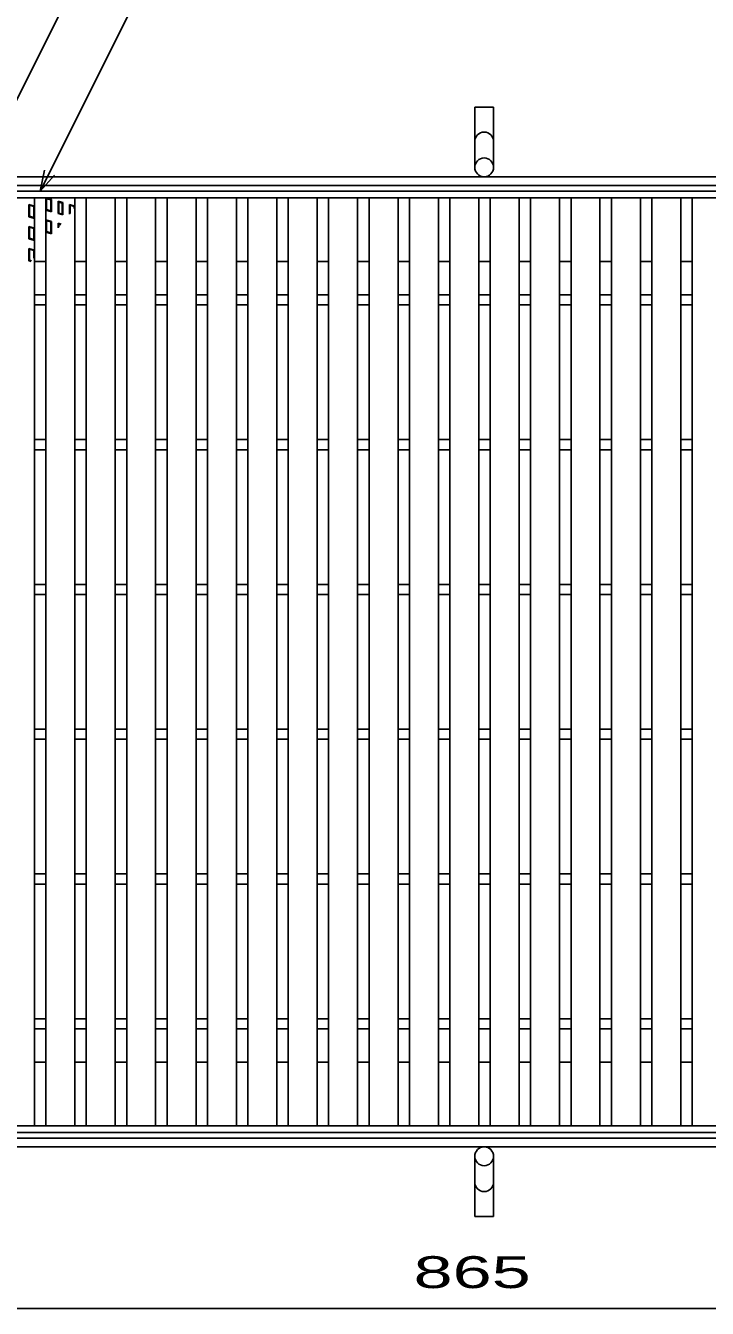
# Model space of a CAD drawing. Units: millimetres, scale not verified. Extents: x -1820 to 1731, y -1282 to 1054.
# Drawn here: x -1167 to -696, y -293 to 593 of the extents above; entities that cross this region are included whole.
import ezdxf
from ezdxf.enums import TextEntityAlignment as Align

# ---------------------------------------------------------------- set-up
doc = ezdxf.new("R2010")
doc.units = ezdxf.units.MM
doc.header["$LTSCALE"] = 10
for name, color, linetype, lineweight in [('16', 3, 'Continuous', 25), ('17', 3, 'Continuous', 25), ('19', 6, 'Continuous', 25), ('22', 2, 'Continuous', 25)]:
    doc.layers.add(name, color=color, linetype=linetype, lineweight=lineweight)
doc.styles.add('ベクトル', font='')
doc.styles.get('ベクトル').set_extended_font_data('ベクトル')

msp = doc.modelspace()

# ---------------------------------------------------------------- linework, layer by layer
at = {"layer": '16'}
for p, q in [((-1348, 478.5), (-352, 478.5)), ((-1348, 474), (-352, 474)), ((-1180.6, 474), (-1160.6, 474)), ((-1160.6, -167), (-1160.6, 474)), ((-1152.7, -167), (-1152.7, 474)), ((-1152.7, 474), (-1132.7, 474)), ((-1132.7, -167), (-1132.7, 474)), ((-1124.8, -167), (-1124.8, 474)), ((-1124.8, 474), (-1104.8, 474)), ((-1104.8, -167), (-1104.8, 474)), ((-1096.9, -167), (-1096.9, 474)), ((-1096.9, 474), (-1076.9, 474)), ((-1076.9, -167), (-1076.9, 474)), ((-1069, -167), (-1069, 474)), ((-1069, 474), (-1049, 474)), ((-1049, -167), (-1049, 474)), ((-1041.1, -167), (-1041.1, 474)), ((-1041.1, 474), (-1021.1, 474)), ((-1021.1, -167), (-1021.1, 474)), ((-1013.2, -167), (-1013.2, 474)), ((-1013.2, 474), (-993.2, 474)), ((-993.2, -167), (-993.2, 474)), ((-985.3, -167), (-985.3, 474)), ((-985.3, 474), (-965.3, 474)), ((-965.3, -167), (-965.3, 474)), ((-957.4, -167), (-957.4, 474)), ((-957.4, 474), (-937.4, 474)), ((-937.4, -167), (-937.4, 474)), ((-929.5, -167), (-929.5, 474)), ((-929.5, 474), (-909.5, 474)), ((-909.5, -167), (-909.5, 474)), ((-901.6, -167), (-901.6, 474)), ((-901.6, 474), (-881.6, 474)), ((-881.6, -167), (-881.6, 474)), ((-873.7, -167), (-873.7, 474)), ((-873.7, 474), (-853.7, 474)), ((-853.7, -167), (-853.7, 474)), ((-845.8, -167), (-845.8, 474)), ((-845.8, 474), (-825.8, 474)), ((-825.8, -167), (-825.8, 474)), ((-817.9, -167), (-817.9, 474)), ((-817.9, 474), (-797.9, 474)), ((-797.9, -167), (-797.9, 474)), ((-790, -167), (-790, 474)), ((-790, 474), (-770, 474)), ((-770, -167), (-770, 474)), ((-762.1, -167), (-762.1, 474)), ((-762.1, 474), (-742.1, 474)), ((-742.1, -167), (-742.1, 474)), ((-734.2, -167), (-734.2, 474)), ((-734.2, 474), (-714.2, 474)), ((-714.2, -167), (-714.2, 474)), ((-706.3, -167), (-706.3, 474)), ((-706.3, 474), (-686.3, 474)), ((-1160.6, 430), (-1152.7, 430)), ((-1132.7, 430), (-1124.8, 430)), ((-1104.8, 430), (-1096.9, 430)), ((-1076.9, 430), (-1069, 430)), ((-1049, 430), (-1041.1, 430)), ((-1021.1, 430), (-1013.2, 430)), ((-993.2, 430), (-985.3, 430)), ((-965.3, 430), (-957.4, 430)), ((-937.4, 430), (-929.5, 430)), ((-909.5, 430), (-901.6, 430)), ((-881.6, 430), (-873.7, 430)), ((-853.7, 430), (-845.8, 430)), ((-825.8, 430), (-817.9, 430)), ((-797.9, 430), (-790, 430)), ((-770, 430), (-762.1, 430)), ((-742.1, 430), (-734.2, 430)), ((-714.2, 430), (-706.3, 430)), ((-1160.6, 407), (-1152.7, 407)), ((-1160.6, 400), (-1152.7, 400)), ((-1132.7, 407), (-1124.8, 407)), ((-1132.7, 400), (-1124.8, 400)), ((-1104.8, 407), (-1096.9, 407)), ((-1104.8, 400), (-1096.9, 400)), ((-1076.9, 407), (-1069, 407)), ((-1076.9, 400), (-1069, 400)), ((-1049, 407), (-1041.1, 407)), ((-1049, 400), (-1041.1, 400)), ((-1021.1, 407), (-1013.2, 407)), ((-1021.1, 400), (-1013.2, 400)), ((-993.2, 407), (-985.3, 407)), ((-993.2, 400), (-985.3, 400)), ((-965.3, 407), (-957.4, 407)), ((-965.3, 400), (-957.4, 400)), ((-937.4, 407), (-929.5, 407)), ((-937.4, 400), (-929.5, 400)), ((-909.5, 407), (-901.6, 407)), ((-909.5, 400), (-901.6, 400)), ((-881.6, 407), (-873.7, 407)), ((-881.6, 400), (-873.7, 400)), ((-853.7, 407), (-845.8, 407)), ((-853.7, 400), (-845.8, 400)), ((-825.8, 407), (-817.9, 407)), ((-825.8, 400), (-817.9, 400)), ((-797.9, 407), (-790, 407)), ((-797.9, 400), (-790, 400)), ((-770, 407), (-762.1, 407)), ((-770, 400), (-762.1, 400)), ((-742.1, 407), (-734.2, 407)), ((-742.1, 400), (-734.2, 400)), ((-714.2, 407), (-706.3, 407)), ((-714.2, 400), (-706.3, 400)), ((-1160.6, 307), (-1152.7, 307)), ((-1132.7, 307), (-1124.8, 307)), ((-1104.8, 307), (-1096.9, 307)), ((-1076.9, 307), (-1069, 307)), ((-1049, 307), (-1041.1, 307)), ((-1021.1, 307), (-1013.2, 307)), ((-993.2, 307), (-985.3, 307)), ((-965.3, 307), (-957.4, 307)), ((-937.4, 307), (-929.5, 307)), ((-909.5, 307), (-901.6, 307)), ((-881.6, 307), (-873.7, 307)), ((-853.7, 307), (-845.8, 307)), ((-825.8, 307), (-817.9, 307)), ((-797.9, 307), (-790, 307)), ((-770, 307), (-762.1, 307)), ((-742.1, 307), (-734.2, 307)), ((-714.2, 307), (-706.3, 307)), ((-1160.6, 300), (-1152.7, 300)), ((-1132.7, 300), (-1124.8, 300)), ((-1104.8, 300), (-1096.9, 300)), ((-1076.9, 300), (-1069, 300)), ((-1049, 300), (-1041.1, 300)), ((-1021.1, 300), (-1013.2, 300)), ((-993.2, 300), (-985.3, 300)), ((-965.3, 300), (-957.4, 300)), ((-937.4, 300), (-929.5, 300)), ((-909.5, 300), (-901.6, 300)), ((-881.6, 300), (-873.7, 300)), ((-853.7, 300), (-845.8, 300)), ((-825.8, 300), (-817.9, 300)), ((-797.9, 300), (-790, 300)), ((-770, 300), (-762.1, 300)), ((-742.1, 300), (-734.2, 300)), ((-714.2, 300), (-706.3, 300)), ((-1160.6, 207), (-1152.7, 207)), ((-1132.7, 207), (-1124.8, 207)), ((-1104.8, 207), (-1096.9, 207)), ((-1076.9, 207), (-1069, 207)), ((-1049, 207), (-1041.1, 207)), ((-1021.1, 207), (-1013.2, 207)), ((-993.2, 207), (-985.3, 207)), ((-965.3, 207), (-957.4, 207)), ((-937.4, 207), (-929.5, 207)), ((-909.5, 207), (-901.6, 207)), ((-881.6, 207), (-873.7, 207)), ((-853.7, 207), (-845.8, 207)), ((-825.8, 207), (-817.9, 207)), ((-797.9, 207), (-790, 207)), ((-770, 207), (-762.1, 207)), ((-742.1, 207), (-734.2, 207)), ((-714.2, 207), (-706.3, 207)), ((-1160.6, 200), (-1152.7, 200)), ((-1132.7, 200), (-1124.8, 200)), ((-1104.8, 200), (-1096.9, 200)), ((-1076.9, 200), (-1069, 200)), ((-1049, 200), (-1041.1, 200)), ((-1021.1, 200), (-1013.2, 200)), ((-993.2, 200), (-985.3, 200)), ((-965.3, 200), (-957.4, 200)), ((-937.4, 200), (-929.5, 200)), ((-909.5, 200), (-901.6, 200)), ((-881.6, 200), (-873.7, 200)), ((-853.7, 200), (-845.8, 200)), ((-825.8, 200), (-817.9, 200)), ((-797.9, 200), (-790, 200)), ((-770, 200), (-762.1, 200)), ((-742.1, 200), (-734.2, 200)), ((-714.2, 200), (-706.3, 200)), ((-1160.6, 107), (-1152.7, 107)), ((-1132.7, 107), (-1124.8, 107)), ((-1104.8, 107), (-1096.9, 107)), ((-1076.9, 107), (-1069, 107)), ((-1049, 107), (-1041.1, 107)), ((-1021.1, 107), (-1013.2, 107)), ((-993.2, 107), (-985.3, 107)), ((-965.3, 107), (-957.4, 107)), ((-937.4, 107), (-929.5, 107)), ((-909.5, 107), (-901.6, 107)), ((-881.6, 107), (-873.7, 107)), ((-853.7, 107), (-845.8, 107)), ((-825.8, 107), (-817.9, 107)), ((-797.9, 107), (-790, 107)), ((-770, 107), (-762.1, 107)), ((-742.1, 107), (-734.2, 107)), ((-714.2, 107), (-706.3, 107)), ((-1160.6, 100), (-1152.7, 100)), ((-1132.7, 100), (-1124.8, 100)), ((-1104.8, 100), (-1096.9, 100)), ((-1076.9, 100), (-1069, 100)), ((-1049, 100), (-1041.1, 100)), ((-1021.1, 100), (-1013.2, 100)), ((-993.2, 100), (-985.3, 100)), ((-965.3, 100), (-957.4, 100)), ((-937.4, 100), (-929.5, 100)), ((-909.5, 100), (-901.6, 100)), ((-881.6, 100), (-873.7, 100)), ((-853.7, 100), (-845.8, 100)), ((-825.8, 100), (-817.9, 100)), ((-797.9, 100), (-790, 100)), ((-770, 100), (-762.1, 100)), ((-742.1, 100), (-734.2, 100)), ((-714.2, 100), (-706.3, 100)), ((-1160.6, 7), (-1152.7, 7)), ((-1160.6, 0), (-1152.7, 0)), ((-1132.7, 7), (-1124.8, 7)), ((-1132.7, 0), (-1124.8, 0)), ((-1104.8, 7), (-1096.9, 7)), ((-1104.8, 0), (-1096.9, 0)), ((-1076.9, 7), (-1069, 7)), ((-1076.9, 0), (-1069, 0)), ((-1049, 7), (-1041.1, 7)), ((-1049, 0), (-1041.1, 0)), ((-1021.1, 7), (-1013.2, 7)), ((-1021.1, 0), (-1013.2, 0)), ((-993.2, 7), (-985.3, 7)), ((-993.2, 0), (-985.3, 0)), ((-965.3, 7), (-957.4, 7)), ((-965.3, 0), (-957.4, 0)), ((-937.4, 7), (-929.5, 7)), ((-937.4, 0), (-929.5, 0)), ((-909.5, 7), (-901.6, 7)), ((-909.5, 0), (-901.6, 0)), ((-881.6, 7), (-873.7, 7)), ((-881.6, 0), (-873.7, 0)), ((-853.7, 7), (-845.8, 7)), ((-853.7, 0), (-845.8, 0)), ((-825.8, 7), (-817.9, 7)), ((-825.8, 0), (-817.9, 0)), ((-797.9, 7), (-790, 7)), ((-797.9, 0), (-790, 0)), ((-770, 7), (-762.1, 7)), ((-770, 0), (-762.1, 0)), ((-742.1, 7), (-734.2, 7)), ((-742.1, 0), (-734.2, 0)), ((-714.2, 7), (-706.3, 7)), ((-714.2, 0), (-706.3, 0)), ((-1160.6, -93), (-1152.7, -93)), ((-1132.7, -93), (-1124.8, -93)), ((-1104.8, -93), (-1096.9, -93)), ((-1076.9, -93), (-1069, -93)), ((-1049, -93), (-1041.1, -93)), ((-1021.1, -93), (-1013.2, -93)), ((-993.2, -93), (-985.3, -93)), ((-965.3, -93), (-957.4, -93)), ((-937.4, -93), (-929.5, -93)), ((-909.5, -93), (-901.6, -93)), ((-881.6, -93), (-873.7, -93)), ((-853.7, -93), (-845.8, -93)), ((-825.8, -93), (-817.9, -93)), ((-797.9, -93), (-790, -93)), ((-770, -93), (-762.1, -93)), ((-742.1, -93), (-734.2, -93)), ((-714.2, -93), (-706.3, -93)), ((-1160.6, -100), (-1152.7, -100)), ((-1132.7, -100), (-1124.8, -100)), ((-1104.8, -100), (-1096.9, -100)), ((-1076.9, -100), (-1069, -100)), ((-1049, -100), (-1041.1, -100)), ((-1021.1, -100), (-1013.2, -100)), ((-993.2, -100), (-985.3, -100)), ((-965.3, -100), (-957.4, -100)), ((-937.4, -100), (-929.5, -100)), ((-909.5, -100), (-901.6, -100)), ((-881.6, -100), (-873.7, -100)), ((-853.7, -100), (-845.8, -100)), ((-825.8, -100), (-817.9, -100)), ((-797.9, -100), (-790, -100)), ((-770, -100), (-762.1, -100)), ((-742.1, -100), (-734.2, -100)), ((-714.2, -100), (-706.3, -100)), ((-1160.6, -123), (-1152.7, -123)), ((-1132.7, -123), (-1124.8, -123)), ((-1104.8, -123), (-1096.9, -123)), ((-1076.9, -123), (-1069, -123)), ((-1049, -123), (-1041.1, -123)), ((-1021.1, -123), (-1013.2, -123)), ((-993.2, -123), (-985.3, -123)), ((-965.3, -123), (-957.4, -123)), ((-937.4, -123), (-929.5, -123)), ((-909.5, -123), (-901.6, -123)), ((-881.6, -123), (-873.7, -123)), ((-853.7, -123), (-845.8, -123)), ((-825.8, -123), (-817.9, -123)), ((-797.9, -123), (-790, -123)), ((-770, -123), (-762.1, -123)), ((-742.1, -123), (-734.2, -123)), ((-714.2, -123), (-706.3, -123)), ((-1348, -167), (-352, -167)), ((-1180.6, -167), (-1160.6, -167)), ((-1152.7, -167), (-1132.7, -167)), ((-1124.8, -167), (-1104.8, -167)), ((-1096.9, -167), (-1076.9, -167)), ((-1069, -167), (-1049, -167)), ((-1041.1, -167), (-1021.1, -167)), ((-1013.2, -167), (-993.2, -167)), ((-985.3, -167), (-965.3, -167)), ((-957.4, -167), (-937.4, -167)), ((-929.5, -167), (-909.5, -167)), ((-901.6, -167), (-881.6, -167)), ((-873.7, -167), (-853.7, -167)), ((-845.8, -167), (-825.8, -167)), ((-817.9, -167), (-797.9, -167)), ((-790, -167), (-770, -167)), ((-762.1, -167), (-742.1, -167)), ((-734.2, -167), (-714.2, -167)), ((-706.3, -167), (-686.3, -167)), ((-1348, -171.5), (-352, -171.5))]:
    msp.add_line(p, q, dxfattribs=at)
at = {"layer": '17'}
for p, q in [((-1152.7, 474), (-1148.9, 472.86)), ((-1152.7, 465.45), (-1152.7, 474)), ((-1152.22, 473.36), (-1149.37, 472.51)), ((-1152.22, 465.8), (-1152.22, 473.36)), ((-1149.37, 472.51), (-1149.37, 464.95)), ((-1148.9, 472.86), (-1148.9, 464.31)), ((-1144.31, 471.63), (-1141.08, 470.67)), ((-1144.31, 463.08), (-1144.31, 471.63)), ((-1143.84, 471), (-1141.56, 470.31)), ((-1143.84, 463.44), (-1143.84, 471)), ((-1141.56, 470.31), (-1141.56, 462.75)), ((-1141.08, 470.67), (-1141.08, 462.12)), ((-1164.4, 469.44), (-1160.6, 468.3)), ((-1164.4, 460.89), (-1164.4, 469.44)), ((-1160.6, 459.75), (-1164.4, 460.89)), ((-1163.92, 468.8), (-1161.07, 467.95)), ((-1163.92, 461.24), (-1163.92, 468.8)), ((-1161.07, 460.39), (-1163.92, 461.24)), ((-1161.07, 467.95), (-1161.07, 460.39)), ((-1160.6, 468.3), (-1160.6, 459.75)), ((-1148.9, 464.31), (-1152.7, 465.45)), ((-1149.37, 464.95), (-1152.22, 465.8)), ((-1141.08, 462.12), (-1144.31, 463.08)), ((-1141.56, 462.75), (-1143.84, 463.44)), ((-1136.5, 469.44), (-1132.7, 468.3)), ((-1136.5, 462.56), (-1136.5, 469.44)), ((-1136.02, 468.8), (-1133.17, 467.95)), ((-1136.02, 463.14), (-1136.02, 468.8)), ((-1133.17, 467.95), (-1133.17, 466.62)), ((-1132.7, 468.3), (-1132.7, 467.21)), ((-1164.4, 454.24), (-1160.6, 453.1)), ((-1164.4, 445.69), (-1164.4, 454.24)), ((-1163.92, 453.6), (-1161.07, 452.75)), ((-1163.92, 446.04), (-1163.92, 453.6)), ((-1161.07, 452.75), (-1161.07, 445.19)), ((-1160.6, 453.1), (-1160.6, 444.55)), ((-1152.7, 458.8), (-1148.9, 457.66)), ((-1152.7, 450.25), (-1152.7, 458.8)), ((-1152.22, 458.16), (-1149.37, 457.31)), ((-1152.22, 450.6), (-1152.22, 458.16)), ((-1149.37, 457.31), (-1149.37, 449.75)), ((-1148.9, 457.66), (-1148.9, 449.11)), ((-1144.31, 456.43), (-1142.14, 455.78)), ((-1144.31, 453.21), (-1144.31, 456.43)), ((-1143.84, 455.8), (-1142.48, 455.39)), ((-1143.84, 453.77), (-1143.84, 455.8)), ((-1160.6, 444.55), (-1164.4, 445.69)), ((-1161.07, 445.19), (-1163.92, 446.04)), ((-1148.9, 449.11), (-1152.7, 450.25)), ((-1149.37, 449.75), (-1152.22, 450.6)), ((-1164.4, 439.04), (-1160.6, 437.9)), ((-1164.4, 430.49), (-1164.4, 439.04)), ((-1163.92, 438.4), (-1161.07, 437.55)), ((-1163.92, 430.84), (-1163.92, 438.4)), ((-1161.07, 437.55), (-1161.07, 432.21)), ((-1160.6, 437.9), (-1160.6, 432.77)), ((-1162.91, 430.04), (-1164.4, 430.49)), ((-1162.58, 430.44), (-1163.92, 430.84))]:
    msp.add_line(p, q, dxfattribs=at)
at = {"layer": '19'}
for p, q in [((-856.5, 495), (-856.5, 536.62)), ((-856.5, 536.62), (-843.5, 536.62)), ((-843.5, 536.62), (-843.5, 495)), ((-1350, 488.5), (-350, 488.5)), ((-1350, 482.5), (-350, 482.5)), ((-1350, -175.5), (-350, -175.5)), ((-1350, -181.5), (-350, -181.5)), ((-856.5, -188), (-856.5, -229.62)), ((-843.5, -229.62), (-843.5, -188)), ((-856.5, -229.62), (-843.5, -229.62))]:
    msp.add_line(p, q, dxfattribs=at)
for centre in [(-850, 495), (-850, -188)]:
    msp.add_circle(centre, 6.5, dxfattribs=at)
for centre, start, end in [((-850, 512.84), 0, 180), ((-850, -205.84), 180, 0)]:
    msp.add_arc(centre, 6.5, start, end, dxfattribs=at)
at = {"layer": '22', "color": 4}
for p, q in [((-1240.35, 407), (-1082.6, 722.5)), ((-1156.65, 478.5), (-1058.9, 674)), ((-1156.65, 478.5), (-1153.65, 493.1)), ((-1156.65, 478.5), (-1146.65, 489.5)), ((-1282.2, -293), (-417.3, -293))]:
    msp.add_line(p, q, dxfattribs=at)

# ---------------------------------------------------------------- texts
at = {"layer": '22', "style": 'ベクトル', "width": 1.65}
msp.add_text(' 865 ', height=21.99, dxfattribs=at).set_placement((-912.25, -268), align=Align.MIDDLE_LEFT)

doc.saveas('drawing.dxf')
